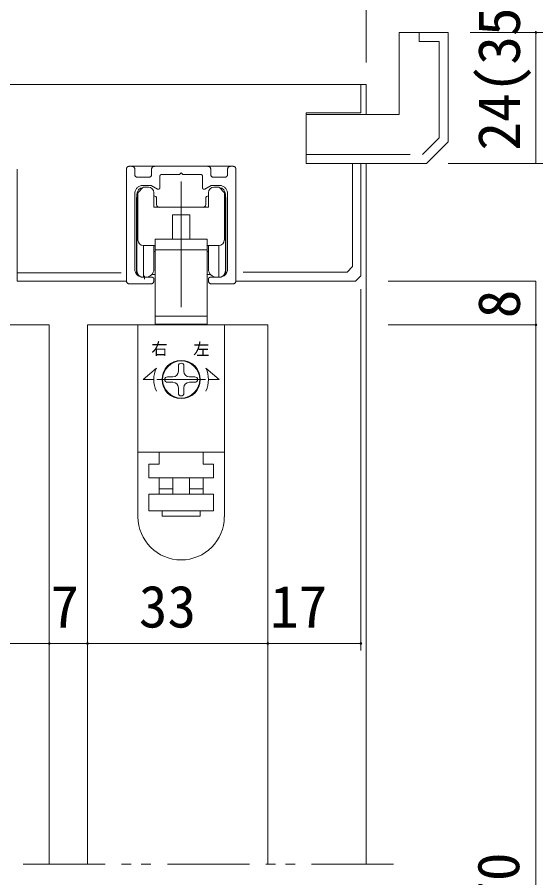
# Model space of a CAD drawing. Units: millimetres on the paper, enlarged 10 times, with parts at other scales. Extents: x -2000 to 2000, y -1385 to 1385.
# Drawn here: x -1212 to -892, y 564 to 1089 of the extents above; entities that cross this region are included whole.
import ezdxf
from ezdxf.enums import TextEntityAlignment as Align

# ---------------------------------------------------------------- set-up
doc = ezdxf.new("R2010")
doc.units = ezdxf.units.MM
doc.header["$LTSCALE"] = 10
for name, pattern in [('DOUBLE_CHAIN1', [8.8, 5, -1, 0.6, -0.6, 0.6, -1]), ('USER2', [9.525, 6.35, -3.175]), ('USER3', [31.75, 15.875, -3.175, 3.175, -3.175, 3.175, -3.175]), ('USER4', [50.8, 31.75, -6.35, 6.35, -6.35])]:
    doc.linetypes.add(name, pattern=pattern)
doc.layers.add('2-0_18', color=7, linetype='Continuous', lineweight=18)
doc.styles.add('ＭＳ ゴシック', font='')
doc.styles.get('ＭＳ ゴシック').set_extended_font_data('MS Gothic')

msp = doc.modelspace()

# ---------------------------------------------------------------- linework, layer by layer
at = {"layer": '2-0_18', "color": 4, "lineweight": 9}
for p, q in [((-999.45, 1061.04), (-999.45, 1129.12)), ((-936.11, 1079.37), (-891.81, 1079.37)), ((-895.97, 999.37), (-895.97, 1079.37)), ((-949.45, 999.37), (-891.81, 999.37)), ((-986.11, 927.71), (-895.97, 927.71)), ((-1002.78, 922.71), (-1002.78, 702.54)), ((-986.11, 901.04), (-895.97, 901.04)), ((-1302.78, 706.7), (-1192.78, 706.7)), ((-1192.78, 706.7), (-1169.45, 706.7)), ((-1169.45, 706.7), (-1059.45, 706.7)), ((-1059.45, 706.7), (-1002.78, 706.7))]:
    msp.add_line(p, q, dxfattribs=at)
at = {"layer": '2-0_18', "lineweight": 20}
for p, q in [((-979.45, 1029.37), (-979.45, 1079.37)), ((-949.45, 1079.37), (-979.45, 1079.37)), ((-949.45, 1012.71), (-949.45, 1079.37)), ((-1002.78, 1047.71), (-1502.78, 1047.71)), ((-1002.78, 1030.37), (-1002.78, 1047.71)), ((-1002.78, 1047.71), (-999.45, 1047.71)), ((-999.45, 1047.71), (-999.45, 1029.37)), ((-1036.11, 999.37), (-1036.11, 1030.37)), ((-1002.78, 1030.37), (-1036.11, 1030.37)), ((-1036.11, 1029.37), (-979.45, 1029.37)), ((-1036.11, 1029.37), (-1036.11, 999.37)), ((-1036.11, 1029.37), (-1036.11, 999.37)), ((-962.78, 999.37), (-949.45, 1012.71)), ((-1144.03, 997.71), (-1082.36, 997.71)), ((-1002.78, 999.37), (-1036.11, 999.37)), ((-1036.11, 999.37), (-962.78, 999.37)), ((-1002.78, 931.04), (-1002.78, 999.37)), ((-999.45, 999.37), (-999.45, 572.22)), ((-949.45, 999.37), (-895.97, 999.37)), ((-1212.36, 996.04), (-1212.36, 927.71)), ((-1145.7, 927.71), (-1145.7, 996.04)), ((-1079.03, 996.04), (-1079.03, 927.71)), ((-1135.85, 984.55), (-1138.21, 982.19)), ((-1134.68, 985.04), (-1132.37, 985.04)), ((-1129.03, 972.71), (-1129.03, 981.71)), ((-1095.7, 981.71), (-1095.7, 972.71)), ((-1092.37, 985.04), (-1090.06, 985.04)), ((-1088.88, 984.55), (-1086.52, 982.19)), ((-1139.7, 978.04), (-1139.7, 933.37)), ((-1138.7, 981.02), (-1138.7, 952.71)), ((-1127.37, 978.04), (-1127.37, 974.37)), ((-1097.37, 978.04), (-1097.37, 974.37)), ((-1086.03, 981.02), (-1086.03, 952.71)), ((-1085.03, 978.04), (-1085.03, 933.37)), ((-1095.7, 972.71), (-1129.03, 972.71)), ((-1117.7, 968.04), (-1117.7, 953.38)), ((-1107.03, 968.04), (-1117.7, 968.04)), ((-1107.03, 953.38), (-1107.03, 968.04)), ((-1096.51, 946.71), (-1096.51, 953.38)), ((-1129.03, 949.37), (-1135.37, 949.37)), ((-1128.22, 946.71), (-1096.51, 946.71)), ((-1128.22, 946.71), (-1128.22, 906.37)), ((-1096.51, 906.37), (-1096.51, 946.71)), ((-1095.7, 949.37), (-1089.37, 949.37)), ((-1130.31, 931.71), (-1128.22, 931.71)), ((-1096.51, 931.71), (-1094.42, 931.71)), ((-1002.78, 931.04), (-1006.08, 927.71)), ((-1212.36, 927.71), (-1145.7, 927.71)), ((-1079.03, 927.71), (-1006.11, 927.71)), ((-1006.08, 927.71), (-1044.45, 927.71)), ((-1096.51, 901.37), (-1096.51, 906.37)), ((-1302.78, 901.04), (-1192.78, 901.04)), ((-1192.78, 901.04), (-1192.78, 572.22)), ((-1169.45, 901.04), (-1169.45, 572.22)), ((-1169.45, 901.04), (-1059.45, 901.04)), ((-1128.22, 901.37), (-1096.51, 901.37)), ((-1125.67, 901.37), (-1125.67, 901.04)), ((-1099.01, 901.04), (-1099.01, 901.37)), ((-1059.45, 901.04), (-1059.45, 572.22)), ((-1059.45, 826.95), (-1059.45, 702.54)), ((-1138.7, 784.04), (-1138.7, 823.37)), ((-1086.03, 784.04), (-1086.03, 823.37)), ((-1192.78, 788.26), (-1192.78, 702.54)), ((-1192.78, 788.26), (-1192.78, 702.54)), ((-1169.45, 788.26), (-1169.45, 702.54)), ((-1169.45, 788.26), (-1169.45, 702.54)), ((-1059.45, 788.26), (-1059.45, 702.54))]:
    msp.add_line(p, q, dxfattribs=at)
at = {"layer": '2-0_18', "linetype": 'USER2', "lineweight": 20}
for p, q in [((-967.22, 1073.82), (-967.22, 1079.37)), ((-955, 1073.82), (-967.22, 1073.82)), ((-955, 1015.01), (-955, 1073.82)), ((-965.08, 1004.93), (-955, 1015.01)), ((-1036.11, 1004.93), (-965.08, 1004.93)), ((-1007.78, 999.37), (-1007.78, 936.59)), ((-1007.78, 936.59), (-1011.08, 933.26)), ((-1212.36, 932.71), (-1145.7, 932.71)), ((-1011.08, 933.26), (-1080.7, 933.26))]:
    msp.add_line(p, q, dxfattribs=at)
at = {"layer": '2-0_18', "color": 6, "linetype": 'USER3'}
for p, q in [((-1144.03, 997.71), (-1142.36, 997.71)), ((-1082.36, 997.71), (-1080.7, 997.71)), ((-1140.7, 996.04), (-1140.7, 992.71)), ((-1130.36, 992.71), (-1130.36, 996.04)), ((-1094.36, 996.04), (-1094.36, 992.71)), ((-1084.03, 992.71), (-1084.03, 996.04)), ((-1139.03, 991.04), (-1132.03, 991.04)), ((-1125.36, 984.69), (-1125.36, 991.71)), ((-1099.36, 991.71), (-1099.36, 984.69)), ((-1092.7, 991.04), (-1085.7, 991.04)), ((-1140.7, 981.04), (-1140.7, 935.04)), ((-1084.03, 935.04), (-1084.03, 981.04)), ((-1135.7, 930.04), (-1130.03, 930.04)), ((-1129.03, 929.04), (-1129.03, 927.71)), ((-1095.7, 927.71), (-1095.7, 929.04)), ((-1094.7, 930.04), (-1089.03, 930.04)), ((-1130.7, 926.04), (-1144.03, 926.04)), ((-1080.7, 926.04), (-1094.03, 926.04))]:
    msp.add_line(p, q, dxfattribs=at)
at = {"layer": '2-0_18', "color": 3, "linetype": 'USER4'}
msp.add_line((-1112.36, 988.44), (-1112.36, 911.77), dxfattribs=at)
at = {"layer": '2-0_18'}
for p, q in [((-1139.36, 934.04), (-1139.36, 980.71)), ((-1085.36, 934.04), (-1085.36, 980.71)), ((-1135.38, 930.04), (-1135.36, 949.37)), ((-1129.03, 935.04), (-1129.03, 949.37)), ((-1129.03, 945.71), (-1128.22, 945.71)), ((-1095.7, 945.71), (-1096.51, 945.71)), ((-1095.7, 935.04), (-1095.7, 949.37)), ((-1089.35, 930.04), (-1089.37, 949.37)), ((-1135.36, 930.04), (-1134.03, 930.04)), ((-1089.36, 930.04), (-1090.7, 930.04)), ((-1138.7, 901.04), (-1138.7, 823.37)), ((-1086.03, 901.04), (-1138.7, 901.04)), ((-1086.03, 901.04), (-1086.03, 823.37)), ((-1135.46, 867.71), (-1127.49, 874.71)), ((-1114.03, 876.04), (-1114.03, 872.71)), ((-1110.7, 872.71), (-1110.7, 876.04)), ((-1089.27, 867.71), (-1097.24, 874.71)), ((-1135.46, 867.71), (-1129.03, 867.71)), ((-1127.25, 867.71), (-1097.48, 867.71)), ((-1117.37, 869.37), (-1120.7, 869.37)), ((-1120.7, 866.04), (-1117.37, 866.04)), ((-1104.03, 869.37), (-1107.37, 869.37)), ((-1107.37, 866.04), (-1104.03, 866.04)), ((-1089.27, 867.71), (-1095.7, 867.71)), ((-1114.03, 862.71), (-1114.03, 859.37)), ((-1110.7, 859.37), (-1110.7, 862.71)), ((-1086.03, 823.37), (-1138.7, 823.37)), ((-1125.7, 816.04), (-1125.7, 823.37)), ((-1099.03, 823.37), (-1099.03, 816.04)), ((-1125.7, 816.04), (-1132.03, 816.04)), ((-1132.03, 816.04), (-1132.03, 814.37)), ((-1092.7, 816.04), (-1099.03, 816.04)), ((-1092.7, 814.37), (-1092.7, 816.04)), ((-1092.7, 814.37), (-1092.7, 807.71)), ((-1125.7, 801.04), (-1125.7, 807.71)), ((-1117.37, 807.71), (-1117.37, 797.71)), ((-1107.37, 807.71), (-1107.37, 797.71)), ((-1099.03, 807.71), (-1099.03, 801.04)), ((-1132.03, 787.71), (-1132.03, 797.71)), ((-1132.03, 797.71), (-1092.7, 797.71)), ((-1125.7, 801.04), (-1117.37, 801.04)), ((-1125.7, 797.71), (-1125.7, 801.04)), ((-1124.03, 787.71), (-1124.03, 784.37))]:
    msp.add_line(p, q, dxfattribs=at)
at = {"layer": '2-0_18', "color": 2}
msp.add_line((-1134.71, 930.84), (-1134.71, 928.9), dxfattribs=at)
at = {"layer": '2-0_18', "linetype": 'DOUBLE_CHAIN1', "lineweight": 20}
msp.add_line((-982.78, 572.22), (-1522.78, 572.22), dxfattribs=at)
at = {"layer": '2-0_18', "color": 6, "linetype": 'USER3'}
for points in [[(-1128.7, 997.71), (-1112.36, 997.71), (-1096.03, 997.71)], [(-1124.36, 992.71), (-1113.36, 992.71), (-1112.36, 993.71), (-1111.36, 992.71), (-1100.36, 992.71)], [(-1126.86, 983.83), (-1130.7, 986.04), (-1135.7, 986.04)], [(-1089.03, 986.04), (-1094.03, 986.04), (-1097.86, 983.83)]]:
    msp.add_lwpolyline(points, dxfattribs=at)
at = {"layer": '2-0_18', "lineweight": 20}
for points in [[(-1128.22, 946.71), (-1128.22, 953.38), (-1096.51, 953.38)], [(-1128.22, 901.37), (-1128.22, 906.37), (-1096.51, 906.37)]]:
    msp.add_lwpolyline(points, dxfattribs=at)
at = {"layer": '2-0_18', "color": 4, "lineweight": 9}
for points in [[(-986.11, 927.71), (-895.97, 927.71), (-895.97, 901.04)], [(-986.11, 137.22), (-895.97, 137.22), (-895.97, 901.04)]]:
    msp.add_lwpolyline(points, dxfattribs=at)
at = {"layer": '2-0_18'}
for points in [[(-1092.7, 807.71), (-1132.03, 807.71), (-1132.03, 814.37)], [(-1092.7, 797.71), (-1092.7, 787.71), (-1132.03, 787.71)], [(-1107.37, 801.04), (-1099.03, 801.04), (-1099.03, 797.71)], [(-1100.7, 787.71), (-1100.7, 784.37), (-1124.03, 784.37)]]:
    msp.add_lwpolyline(points, dxfattribs=at)
for radius in [11.67, 11.33]:
    msp.add_circle((-1112.37, 867.71), radius, dxfattribs=at)
at = {"layer": '2-0_18', "color": 4, "lineweight": 9}
for centre, start, end in [((-895.97, 1079.37), 90, 270), ((-895.97, 1079.37), 270, 90), ((-895.97, 901.04), 90, 270), ((-895.97, 901.04), 90, 270), ((-895.97, 901.04), 270, 90), ((-895.97, 901.04), 270, 90), ((-1192.78, 706.7), 0, 180), ((-1192.78, 706.7), 0, 180), ((-1192.78, 706.7), 180, 0), ((-1192.78, 706.7), 180, 0), ((-1169.45, 706.7), 0, 180), ((-1169.45, 706.7), 0, 180), ((-1169.45, 706.7), 180, 0), ((-1169.45, 706.7), 180, 0), ((-1059.45, 706.7), 0, 180), ((-1059.45, 706.7), 0, 180), ((-1059.45, 706.7), 180, 0), ((-1059.45, 706.7), 180, 0), ((-1002.78, 706.7), 0, 180), ((-1002.78, 706.7), 180, 0)]:
    msp.add_arc(centre, 0.521, start, end, dxfattribs=at)
at = {"layer": '2-0_18', "color": 6, "linetype": 'USER3'}
for centre, radius, start, end in [((-1144.03, 996.04), 1.67, 90, 180), ((-1142.36, 996.04), 1.67, 360, 90), ((-1128.7, 996.04), 1.67, 90, 180), ((-1096.03, 996.04), 1.67, 360, 90), ((-1082.36, 996.04), 1.67, 90, 180), ((-1080.7, 996.04), 1.67, 360, 90), ((-1139.03, 992.71), 1.67, 180, 270), ((-1132.03, 992.71), 1.67, 270, 0), ((-1124.36, 991.71), 1, 90, 180), ((-1100.36, 991.71), 1, 0, 90), ((-1092.7, 992.71), 1.67, 180, 270), ((-1085.7, 992.71), 1.67, 270, 0), ((-1135.7, 981.04), 5, 90, 180), ((-1126.36, 984.69), 1, 240, 0), ((-1098.36, 984.69), 1, 180, 300), ((-1089.03, 981.04), 5, 0, 90), ((-1135.7, 935.04), 5, 180, 270), ((-1089.03, 935.04), 5, 270, 0), ((-1130.03, 929.04), 1, 360, 90), ((-1094.7, 929.04), 1, 90, 180), ((-1144.03, 927.71), 1.67, 180, 270), ((-1130.7, 927.71), 1.67, 270, 0), ((-1094.03, 927.71), 1.67, 180, 270), ((-1080.7, 927.71), 1.67, 270, 0)]:
    msp.add_arc(centre, radius, start, end, dxfattribs=at)
at = {"layer": '2-0_18'}
for centre, radius, start, end in [((-1135.36, 980.71), 4, 94.6484, 180), ((-1089.36, 980.71), 4, 0, 85.3516), ((-1134.03, 935.04), 5, 270, 0), ((-1090.7, 935.04), 5, 180, 270), ((-1135.36, 934.04), 4, 180, 270), ((-1089.36, 934.04), 4, 270, 0), ((-1112.37, 876.04), 1.67, 90, 180), ((-1112.37, 876.04), 1.67, 0, 90), ((-1112.37, 867.71), 16.67, 155.1654, 204.8346), ((-1117.37, 872.71), 3.33, 270, 0), ((-1107.37, 872.71), 3.33, 180, 270), ((-1112.37, 867.71), 16.67, 335.1654, 24.8346), ((-1120.7, 867.71), 1.67, 90, 180), ((-1120.7, 867.71), 1.67, 180, 270), ((-1117.37, 862.71), 3.33, 0, 90), ((-1107.37, 862.71), 3.33, 90, 180), ((-1104.03, 867.71), 1.67, 0, 90), ((-1104.03, 867.71), 1.67, 270, 0), ((-1112.37, 859.37), 1.67, 180, 270), ((-1112.37, 859.37), 1.67, 270, 0)]:
    msp.add_arc(centre, radius, start, end, dxfattribs=at)
at = {"layer": '2-0_18', "lineweight": 20}
for centre, radius, start, end in [((-1137.03, 981.02), 1.67, 135, 180), ((-1134.68, 983.37), 1.67, 90, 135), ((-1132.37, 981.71), 3.33, 360, 90), ((-1092.37, 981.71), 3.33, 90, 180), ((-1090.06, 983.37), 1.67, 45, 90), ((-1087.7, 981.02), 1.67, 0, 45), ((-1138.03, 978.04), 1.67, 143.1095, 180), ((-1129.03, 978.04), 1.67, 360, 90), ((-1095.7, 978.04), 1.67, 90, 180), ((-1086.7, 978.04), 1.67, 0, 36.788), ((-1125.7, 974.37), 1.67, 180, 270), ((-1099.03, 974.37), 1.67, 270, 0), ((-1135.37, 952.71), 3.33, 180, 270), ((-1089.37, 952.71), 3.33, 270, 360), ((-1129.03, 946.04), 3.33, 75.9504, 90), ((-1095.7, 946.04), 3.33, 90, 104.0179), ((-1138.03, 933.37), 1.67, 180, 245.9018), ((-1086.7, 933.37), 1.67, 294.1934, 360), ((-1112.37, 784.04), 26.33, 180, 0)]:
    msp.add_arc(centre, radius, start, end, dxfattribs=at)

# ---------------------------------------------------------------- texts
at = {"layer": '2-0_18', "style": 'ＭＳ ゴシック'}
for s, p in [('24(35)', (-898.06, 1007.32)), ('8', (-898.06, 905.07)), ('DH:1,970', (-898.48, 439.69))]:
    msp.add_text(s, height=25.66, rotation=90, dxfattribs=at).set_placement(p, align=Align.BOTTOM_LEFT)
for s, height, p in [('右', 7.33, (-1130.6, 880.57)), ('左', 7.33, (-1105, 880.37)), ('7', 25.66, (-1192.09, 708.79)), ('33', 25.66, (-1138.17, 708.79)), ('17', 25.66, (-1058.17, 708.79))]:
    msp.add_text(s, height=height, dxfattribs=at).set_placement(p, align=Align.BOTTOM_LEFT)

doc.saveas('drawing.dxf')
